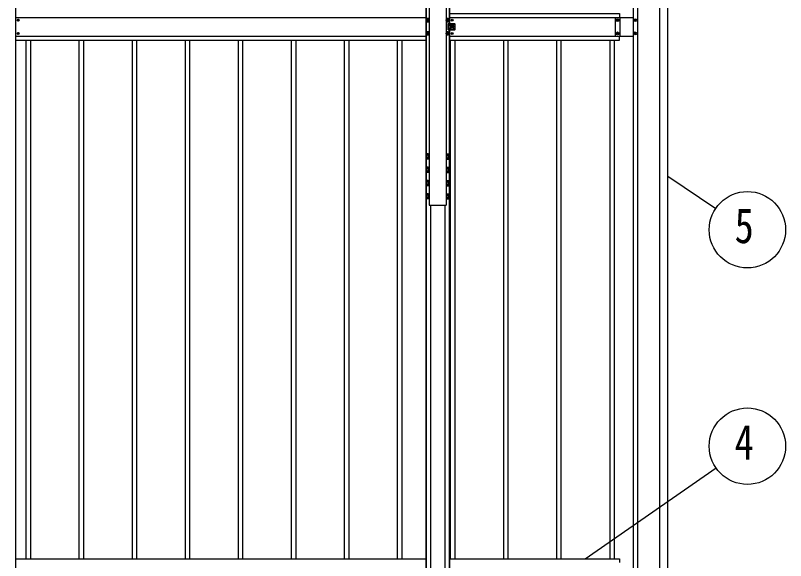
# Model space of a CAD drawing. Units: millimetres, scale not verified. Extents: x -16820 to 16820, y -11880 to 11880.
# Drawn here: x -7867 to -4963, y -2192 to -138 of the extents above; entities that cross this region are included whole.
import ezdxf
from ezdxf.enums import TextEntityAlignment as Align

# ---------------------------------------------------------------- set-up
doc = ezdxf.new("R2010")
doc.units = ezdxf.units.MM
doc.header["$LTSCALE"] = 50
for name, color, linetype in [('0-4_YKK_13', 4, 'Continuous'), ('0-5_YKK_A1', 4, 'Continuous'), ('0-6_YKK_D', 6, 'Continuous')]:
    doc.layers.add(name, color=color, linetype=linetype)
doc.styles.add('ＭＳ ゴシック', font='')
doc.styles.get('ＭＳ ゴシック').set_extended_font_data('MS Gothic')

msp = doc.modelspace()

# ---------------------------------------------------------------- linework, layer by layer
at = {"layer": '0-4_YKK_13'}
for p, q in [((-7856.51, -154.64), (-7856.51, -153.82)), ((-6314.2, -155.12), (-6314.92, -155.12)), ((-6309.64, -156.63), (-6308.92, -156.63)), ((-6240.2, -155.12), (-6240.92, -155.12)), ((-6235.64, -156.63), (-6234.92, -156.63)), ((-6234.92, -168.87), (-6221.88, -168.87)), ((-6234.92, -192.88), (-6234.92, -168.87)), ((-6233.42, -168.87), (-6233.42, -192.88)), ((-6229.92, -173.37), (-6229.92, -174.37)), ((-6227.92, -171.37), (-6215.92, -171.37)), ((-6226.42, -171.37), (-6226.42, -168.87)), ((-6225.42, -172.37), (-6225.42, -175.37)), ((-6220.96, -168.87), (-6210.92, -168.88)), ((-6219.51, -154.64), (-6219.51, -153.82)), ((-6213.92, -173.37), (-6213.92, -174.37)), ((-6208.92, -190.88), (-6208.92, -170.88)), ((-5597.4, -154.44), (-5597.4, -153.48)), ((-5531.4, -154.44), (-5531.4, -153.48)), ((-6234.92, -192.88), (-6221.88, -192.88)), ((-6229.92, -188.38), (-6229.92, -187.38)), ((-6215.92, -176.37), (-6227.92, -176.37)), ((-6215.92, -185.38), (-6227.92, -185.38)), ((-6227.92, -190.38), (-6215.92, -190.38)), ((-6226.42, -185.38), (-6226.42, -176.37)), ((-6226.42, -192.88), (-6226.42, -190.38)), ((-6225.42, -189.38), (-6225.42, -186.38)), ((-6220.96, -192.88), (-6210.92, -192.88)), ((-6219.51, -179.65), (-6219.51, -178.82)), ((-6213.92, -188.38), (-6213.92, -187.38)), ((-7856.51, -204.64), (-7856.51, -203.82)), ((-6314.2, -205.12), (-6314.92, -205.12)), ((-6309.64, -206.63), (-6308.92, -206.63)), ((-6240.2, -205.12), (-6240.92, -205.12)), ((-6235.64, -206.63), (-6234.92, -206.63)), ((-6219.51, -204.64), (-6219.51, -203.82)), ((-5597.4, -204.44), (-5597.4, -203.48)), ((-5531.4, -204.44), (-5531.4, -203.48)), ((-6317.32, -661.48), (-6316.56, -660.17)), ((-6317.32, -661.48), (-6317.32, -678.48)), ((-6310.32, -660.17), (-6316.56, -660.17)), ((-6310.32, -665.08), (-6316.56, -665.08)), ((-6310.32, -660.17), (-6310.32, -679.8)), ((-6308.52, -661.38), (-6310.32, -661.38)), ((-6239.52, -661.38), (-6241.32, -661.38)), ((-6239.52, -660.17), (-6233.28, -660.17)), ((-6239.52, -679.8), (-6239.52, -660.17)), ((-6239.52, -665.08), (-6233.28, -665.08)), ((-6232.52, -661.48), (-6233.28, -660.17)), ((-6232.52, -678.48), (-6232.52, -661.48)), ((-6317.32, -678.48), (-6316.56, -679.8)), ((-6310.32, -674.89), (-6316.56, -674.89)), ((-6310.32, -679.8), (-6316.56, -679.8)), ((-6310.32, -678.58), (-6308.52, -678.58)), ((-6241.32, -678.58), (-6239.52, -678.58)), ((-6239.52, -674.89), (-6233.28, -674.89)), ((-6239.52, -679.8), (-6233.28, -679.8)), ((-6232.52, -678.48), (-6233.28, -679.8)), ((-6317.32, -711.36), (-6316.56, -710.05)), ((-6317.32, -711.36), (-6317.32, -728.36)), ((-6310.32, -710.05), (-6316.56, -710.05)), ((-6310.32, -714.96), (-6316.56, -714.96)), ((-6310.32, -724.77), (-6316.56, -724.77)), ((-6310.32, -710.05), (-6310.32, -729.68)), ((-6308.52, -711.26), (-6310.32, -711.26)), ((-6239.52, -711.26), (-6241.32, -711.26)), ((-6239.52, -710.05), (-6233.28, -710.05)), ((-6239.52, -729.68), (-6239.52, -710.05)), ((-6239.52, -714.96), (-6233.28, -714.96)), ((-6239.52, -724.77), (-6233.28, -724.77)), ((-6232.52, -711.36), (-6233.28, -710.05)), ((-6232.52, -728.36), (-6232.52, -711.36)), ((-6317.32, -728.36), (-6316.56, -729.68)), ((-6310.32, -729.68), (-6316.56, -729.68)), ((-6310.32, -728.46), (-6308.52, -728.46)), ((-6241.32, -728.46), (-6239.52, -728.46)), ((-6239.52, -729.68), (-6233.28, -729.68)), ((-6232.52, -728.36), (-6233.28, -729.68)), ((-6317.32, -761.24), (-6316.56, -759.93)), ((-6317.32, -761.24), (-6317.32, -778.24)), ((-6317.32, -778.24), (-6316.56, -779.56)), ((-6310.32, -759.93), (-6316.56, -759.93)), ((-6310.32, -764.83), (-6316.56, -764.83)), ((-6310.32, -774.65), (-6316.56, -774.65)), ((-6310.32, -779.56), (-6316.56, -779.56)), ((-6310.32, -759.93), (-6310.32, -779.56)), ((-6308.52, -761.14), (-6310.32, -761.14)), ((-6310.32, -778.34), (-6308.52, -778.34)), ((-6239.52, -761.14), (-6241.32, -761.14)), ((-6241.32, -778.34), (-6239.52, -778.34)), ((-6239.52, -759.93), (-6233.28, -759.93)), ((-6239.52, -779.56), (-6239.52, -759.93)), ((-6239.52, -764.83), (-6233.28, -764.83)), ((-6239.52, -774.65), (-6233.28, -774.65)), ((-6239.52, -779.56), (-6233.28, -779.56)), ((-6232.52, -761.24), (-6233.28, -759.93)), ((-6232.52, -778.24), (-6233.28, -779.56)), ((-6232.52, -778.24), (-6232.52, -761.24)), ((-6317.32, -811.12), (-6316.56, -809.8)), ((-6317.32, -811.12), (-6317.32, -828.12)), ((-6310.32, -809.8), (-6316.56, -809.8)), ((-6310.32, -809.8), (-6310.32, -829.43)), ((-6308.52, -811.02), (-6310.32, -811.02)), ((-6239.52, -811.02), (-6241.32, -811.02)), ((-6239.52, -809.8), (-6233.28, -809.8)), ((-6239.52, -829.43), (-6239.52, -809.8)), ((-6232.52, -811.12), (-6233.28, -809.8)), ((-6232.52, -828.12), (-6232.52, -811.12)), ((-6317.32, -828.12), (-6316.56, -829.43)), ((-6310.32, -814.71), (-6316.56, -814.71)), ((-6310.32, -824.53), (-6316.56, -824.53)), ((-6310.32, -829.43), (-6316.56, -829.43)), ((-6310.32, -828.22), (-6308.52, -828.22)), ((-6241.32, -828.22), (-6239.52, -828.22)), ((-6239.52, -814.71), (-6233.28, -814.71)), ((-6239.52, -824.53), (-6233.28, -824.53)), ((-6239.52, -829.43), (-6233.28, -829.43)), ((-6232.52, -828.12), (-6233.28, -829.43))]:
    msp.add_line(p, q, dxfattribs=at)
for points in [[(-7858.15, -155.46), (-7858.97, -155.46), (-7858.97, -156.28), (-7858.15, -156.28)], [(-7856.51, -153.82), (-7857.33, -153.82), (-7857.33, -154.64)], [(-7857.33, -157.1), (-7857.33, -157.92), (-7856.51, -157.92), (-7856.51, -157.1)], [(-7855.69, -156.28), (-7854.87, -156.28), (-7854.87, -155.46), (-7855.69, -155.46)], [(-6314.92, -155.12), (-6314.92, -156.63), (-6314.2, -156.63)], [(-6311.16, -153.6), (-6311.16, -152.88), (-6312.68, -152.88), (-6312.68, -153.6)], [(-6312.68, -158.15), (-6312.68, -158.87), (-6311.16, -158.87), (-6311.16, -158.15)], [(-6308.92, -156.63), (-6308.92, -155.12), (-6309.64, -155.12)], [(-6240.92, -155.12), (-6240.92, -156.63), (-6240.2, -156.63)], [(-6237.16, -153.6), (-6237.16, -152.88), (-6238.68, -152.88), (-6238.68, -153.6)], [(-6238.68, -158.15), (-6238.68, -158.87), (-6237.16, -158.87), (-6237.16, -158.15)], [(-6234.92, -156.63), (-6234.92, -155.12), (-6235.64, -155.12)], [(-6221.15, -155.46), (-6221.97, -155.46), (-6221.97, -156.28), (-6221.15, -156.28)], [(-6219.51, -153.82), (-6220.33, -153.82), (-6220.33, -154.64)], [(-6220.33, -157.1), (-6220.33, -157.92), (-6219.51, -157.92), (-6219.51, -157.1)], [(-6218.69, -156.28), (-6217.87, -156.28), (-6217.87, -155.46), (-6218.69, -155.46)], [(-5598.36, -156.36), (-5599.32, -156.36), (-5599.32, -155.4), (-5598.36, -155.4)], [(-5597.4, -153.48), (-5596.44, -153.48), (-5596.44, -154.44)], [(-5596.44, -157.32), (-5596.44, -158.28), (-5597.4, -158.28), (-5597.4, -157.32)], [(-5595.48, -155.4), (-5594.52, -155.4), (-5594.52, -156.36), (-5595.48, -156.36)], [(-5532.36, -156.36), (-5533.32, -156.36), (-5533.32, -155.4), (-5532.36, -155.4)], [(-5531.4, -153.48), (-5530.44, -153.48), (-5530.44, -154.44)], [(-5530.44, -157.32), (-5530.44, -158.28), (-5531.4, -158.28), (-5531.4, -157.32)], [(-5529.48, -155.4), (-5528.52, -155.4), (-5528.52, -156.36), (-5529.48, -156.36)], [(-6311.16, -203.6), (-6311.16, -202.88), (-6312.68, -202.88), (-6312.68, -203.6)], [(-6237.16, -203.6), (-6237.16, -202.88), (-6238.68, -202.88), (-6238.68, -203.6)], [(-6221.15, -180.47), (-6221.97, -180.47), (-6221.97, -181.28), (-6221.15, -181.28)], [(-6219.51, -178.82), (-6220.33, -178.82), (-6220.33, -179.65)], [(-6220.33, -182.1), (-6220.33, -182.92), (-6219.51, -182.92), (-6219.51, -182.1)], [(-6218.69, -181.28), (-6217.87, -181.28), (-6217.87, -180.47), (-6218.69, -180.47)], [(-7858.15, -205.46), (-7858.97, -205.46), (-7858.97, -206.28), (-7858.15, -206.28)], [(-7856.51, -203.82), (-7857.33, -203.82), (-7857.33, -204.64)], [(-7857.33, -207.1), (-7857.33, -207.92), (-7856.51, -207.92), (-7856.51, -207.1)], [(-7855.69, -206.28), (-7854.87, -206.28), (-7854.87, -205.46), (-7855.69, -205.46)], [(-6314.92, -205.12), (-6314.92, -206.63), (-6314.2, -206.63)], [(-6312.68, -208.15), (-6312.68, -208.87), (-6311.16, -208.87), (-6311.16, -208.15)], [(-6308.92, -206.63), (-6308.92, -205.12), (-6309.64, -205.12)], [(-6240.92, -205.12), (-6240.92, -206.63), (-6240.2, -206.63)], [(-6238.68, -208.15), (-6238.68, -208.87), (-6237.16, -208.87), (-6237.16, -208.15)], [(-6234.92, -206.63), (-6234.92, -205.12), (-6235.64, -205.12)], [(-6221.15, -205.46), (-6221.97, -205.46), (-6221.97, -206.28), (-6221.15, -206.28)], [(-6219.51, -203.82), (-6220.33, -203.82), (-6220.33, -204.64)], [(-6220.33, -207.1), (-6220.33, -207.92), (-6219.51, -207.92), (-6219.51, -207.1)], [(-6218.69, -206.28), (-6217.87, -206.28), (-6217.87, -205.46), (-6218.69, -205.46)], [(-5598.36, -206.36), (-5599.32, -206.36), (-5599.32, -205.4), (-5598.36, -205.4)], [(-5597.4, -203.48), (-5596.44, -203.48), (-5596.44, -204.44)], [(-5596.44, -207.32), (-5596.44, -208.28), (-5597.4, -208.28), (-5597.4, -207.32)], [(-5595.48, -205.4), (-5594.52, -205.4), (-5594.52, -206.36), (-5595.48, -206.36)], [(-5532.36, -206.36), (-5533.32, -206.36), (-5533.32, -205.4), (-5532.36, -205.4)], [(-5531.4, -203.48), (-5530.44, -203.48), (-5530.44, -204.44)], [(-5530.44, -207.32), (-5530.44, -208.28), (-5531.4, -208.28), (-5531.4, -207.32)], [(-5529.48, -205.4), (-5528.52, -205.4), (-5528.52, -206.36), (-5529.48, -206.36)]]:
    msp.add_lwpolyline(points, dxfattribs=at)
for points in [[(-6311.92, -150.1), (-6316.92, -152.99), (-6316.92, -158.76), (-6311.92, -161.65), (-6306.92, -158.76), (-6306.92, -152.99)], [(-6237.92, -150.1), (-6242.92, -152.99), (-6242.92, -158.76), (-6237.92, -161.65), (-6232.92, -158.76), (-6232.92, -152.99)], [(-6311.92, -200.1), (-6316.92, -202.99), (-6316.92, -208.76), (-6311.92, -211.65), (-6306.92, -208.76), (-6306.92, -202.99)], [(-6237.92, -200.1), (-6242.92, -202.99), (-6242.92, -208.76), (-6237.92, -211.65), (-6232.92, -208.76), (-6232.92, -202.99)], [(-6306.92, -680.98), (-6306.92, -658.98), (-6308.52, -658.98), (-6308.52, -680.98)], [(-6242.92, -658.98), (-6242.92, -680.98), (-6241.32, -680.98), (-6241.32, -658.98)], [(-6306.92, -730.86), (-6306.92, -708.86), (-6308.52, -708.86), (-6308.52, -730.86)], [(-6242.92, -708.86), (-6242.92, -730.86), (-6241.32, -730.86), (-6241.32, -708.86)], [(-6306.92, -780.74), (-6306.92, -758.74), (-6308.52, -758.74), (-6308.52, -780.74)], [(-6242.92, -758.74), (-6242.92, -780.74), (-6241.32, -780.74), (-6241.32, -758.74)], [(-6306.92, -830.62), (-6306.92, -808.62), (-6308.52, -808.62), (-6308.52, -830.62)], [(-6242.92, -808.62), (-6242.92, -830.62), (-6241.32, -830.62), (-6241.32, -808.62)]]:
    msp.add_lwpolyline(points, close=True, dxfattribs=at)
for centre, radius in [((-7856.92, -155.87), 3.75), ((-6311.92, -155.88), 5), ((-6237.92, -155.88), 5), ((-6219.92, -155.87), 3.75), ((-5596.92, -155.88), 5.3), ((-5530.92, -155.88), 5.3), ((-7856.92, -205.87), 3.75), ((-6311.92, -205.87), 5), ((-6237.92, -205.87), 5), ((-6219.92, -180.87), 3.75), ((-6219.92, -205.87), 3.75), ((-6212.92, -180.87), 1.65), ((-5596.92, -205.88), 5.3), ((-5530.92, -205.88), 5.3)]:
    msp.add_circle(centre, radius, dxfattribs=at)
for centre, radius, start, end in [((-7858.15, -154.64), 0.82, 270, 0), ((-7858.15, -157.1), 0.82, 0, 90), ((-7855.69, -154.64), 0.82, 180, 270), ((-7855.69, -157.1), 0.82, 90, 180), ((-6311.92, -155.88), 6.25, 36.8699, 323.1301), ((-6311.92, -155.88), 5.58, 153.74848, 206.25152), ((-6311.92, -155.88), 5.58, 93.74848, 146.25152), ((-6311.92, -155.88), 5.58, 213.74848, 266.25152), ((-6314.2, -153.6), 1.52, 270, 0), ((-6314.2, -158.15), 1.52, 0, 90), ((-6311.92, -155.88), 5.58, 33.74848, 86.25152), ((-6311.92, -155.88), 5.58, 273.74848, 326.25152), ((-6309.64, -153.6), 1.52, 180, 270), ((-6309.64, -158.15), 1.52, 90, 180), ((-6237.92, -155.88), 6.25, 216.8699, 143.1301), ((-6237.92, -155.88), 5.58, 93.74848, 146.25152), ((-6237.92, -155.88), 5.58, 213.74848, 266.25152), ((-6240.2, -153.6), 1.52, 270, 0), ((-6240.2, -158.15), 1.52, 0, 90), ((-6237.92, -155.88), 5.58, 33.74848, 86.25152), ((-6237.92, -155.88), 5.58, 273.74848, 326.25152), ((-6235.64, -153.6), 1.52, 180, 270), ((-6235.64, -158.15), 1.52, 90, 180), ((-6237.92, -155.88), 5.58, 333.74848, 26.25152), ((-6227.92, -173.37), 2, 90, 180), ((-6226.42, -172.37), 1, 0, 90), ((-6221.42, -168.68), 0.5, 203.57818, 336.42182), ((-6221.15, -154.64), 0.82, 270, 0), ((-6221.15, -157.1), 0.82, 0, 90), ((-6218.69, -154.64), 0.82, 180, 270), ((-6218.69, -157.1), 0.82, 90, 180), ((-6215.92, -173.37), 2, 0, 90), ((-6210.92, -170.88), 2, 0, 90), ((-5598.36, -154.44), 0.96, 270, 0), ((-5598.36, -157.32), 0.96, 0, 90), ((-5595.48, -154.44), 0.96, 180, 270), ((-5595.48, -157.32), 0.96, 90, 180), ((-5532.36, -154.44), 0.96, 270, 0), ((-5532.36, -157.32), 0.96, 0, 90), ((-5529.48, -154.44), 0.96, 180, 270), ((-5529.48, -157.32), 0.96, 90, 180), ((-6311.92, -205.87), 6.25, 36.8699, 323.1301), ((-6311.92, -205.87), 5.58, 93.74848, 146.25152), ((-6311.92, -205.87), 5.58, 33.74848, 86.25152), ((-6237.92, -205.87), 6.25, 216.8699, 143.1301), ((-6237.92, -205.87), 5.58, 93.74848, 146.25152), ((-6237.92, -205.87), 5.58, 33.74848, 86.25152), ((-6227.92, -174.37), 2, 180, 270), ((-6227.92, -187.38), 2, 90, 180), ((-6227.92, -188.38), 2, 180, 270), ((-6226.42, -175.37), 1, 270, 0), ((-6226.42, -186.38), 1, 0, 90), ((-6226.42, -189.38), 1, 270, 0), ((-6221.42, -193.07), 0.5, 23.57818, 156.42182), ((-6221.15, -179.65), 0.82, 270, 0), ((-6221.15, -182.1), 0.82, 0, 90), ((-6218.69, -179.65), 0.82, 180, 270), ((-6218.69, -182.1), 0.82, 90, 180), ((-6215.92, -174.37), 2, 270, 0), ((-6215.92, -187.38), 2, 0, 90), ((-6215.92, -188.38), 2, 270, 0), ((-6210.92, -190.88), 2, 270, 0), ((-7858.15, -204.64), 0.82, 270, 0), ((-7858.15, -207.1), 0.82, 0, 90), ((-7855.69, -204.64), 0.82, 180, 270), ((-7855.69, -207.1), 0.82, 90, 180), ((-6311.92, -205.87), 5.58, 153.74848, 206.25152), ((-6311.92, -205.87), 5.58, 213.74848, 266.25152), ((-6314.2, -203.6), 1.52, 270, 0), ((-6314.2, -208.15), 1.52, 0, 90), ((-6311.92, -205.87), 5.58, 273.74848, 326.25152), ((-6309.64, -203.6), 1.52, 180, 270), ((-6309.64, -208.15), 1.52, 90, 180), ((-6237.92, -205.87), 5.58, 213.74848, 266.25152), ((-6240.2, -203.6), 1.52, 270, 0), ((-6240.2, -208.15), 1.52, 0, 90), ((-6237.92, -205.87), 5.58, 273.74848, 326.25152), ((-6235.64, -203.6), 1.52, 180, 270), ((-6235.64, -208.15), 1.52, 90, 180), ((-6237.92, -205.87), 5.58, 333.74848, 26.25152), ((-6221.15, -204.64), 0.82, 270, 0), ((-6221.15, -207.1), 0.82, 0, 90), ((-6218.69, -204.64), 0.82, 180, 270), ((-6218.69, -207.1), 0.82, 90, 180), ((-5598.36, -204.44), 0.96, 270, 0), ((-5598.36, -207.32), 0.96, 0, 90), ((-5595.48, -204.44), 0.96, 180, 270), ((-5595.48, -207.32), 0.96, 90, 180), ((-5532.36, -204.44), 0.96, 270, 0), ((-5532.36, -207.32), 0.96, 0, 90), ((-5529.48, -204.44), 0.96, 180, 270), ((-5529.48, -207.32), 0.96, 90, 180), ((-6312.98, -662.62), 4.34, 145.61575, 214.38425), ((-6301.08, -669.98), 16.24, 162.41205, 197.58795), ((-6236.87, -662.62), 4.34, 325.61575, 34.38425), ((-6248.76, -669.98), 16.24, 342.41205, 17.58795), ((-6312.98, -677.35), 4.34, 145.61575, 214.38425), ((-6236.87, -677.35), 4.34, 325.61575, 34.38425), ((-6312.98, -712.5), 4.34, 145.61575, 214.38425), ((-6301.08, -719.86), 16.24, 162.41205, 197.58795), ((-6312.98, -727.22), 4.34, 145.61575, 214.38425), ((-6236.87, -712.5), 4.34, 325.61575, 34.38425), ((-6248.76, -719.86), 16.24, 342.41205, 17.58795), ((-6236.87, -727.22), 4.34, 325.61575, 34.38425), ((-6312.98, -762.38), 4.34, 145.61575, 214.38425), ((-6301.08, -769.74), 16.24, 162.41205, 197.58795), ((-6312.98, -777.1), 4.34, 145.61575, 214.38425), ((-6236.87, -762.38), 4.34, 325.61575, 34.38425), ((-6248.76, -769.74), 16.24, 342.41205, 17.58795), ((-6236.87, -777.1), 4.34, 325.61575, 34.38425), ((-6312.98, -812.26), 4.34, 145.61575, 214.38425), ((-6236.87, -812.26), 4.34, 325.61575, 34.38425), ((-6301.08, -819.62), 16.24, 162.41205, 197.58795), ((-6312.98, -826.98), 4.34, 145.61575, 214.38425), ((-6248.76, -819.62), 16.24, 342.41205, 17.58795), ((-6236.87, -826.98), 4.34, 325.61575, 34.38425)]:
    msp.add_arc(centre, radius, start, end, dxfattribs=at)
at = {"layer": '0-5_YKK_A1'}
for p, q in [((-7866.92, 2412), (-7866.92, -2378.02)), ((-6319.92, 2412), (-6319.92, -2378.02)), ((-6318.72, 2412), (-6318.72, -2378.02)), ((-6306.92, 2412), (-6306.92, -852.89)), ((-6242.92, 2412), (-6242.92, -852.89)), ((-5436.92, -2779.5), (-5436.92, 2417.76)), ((-5406.92, -2778.31), (-5406.92, 2416.56)), ((-5537.92, 2383.25), (-5537.92, -2745)), ((-5521.92, 2383.25), (-5521.92, -2745)), ((-6231.12, 1861.25), (-6231.12, -168.87)), ((-6229.92, 1861.25), (-6229.92, -168.87)), ((-7866.92, -145.88), (-6319.92, -145.87)), ((-6229.92, -145.87), (-5603.92, -145.87)), ((-5603.92, -216.38), (-5603.92, -145.38)), ((-5603.92, -145.38), (-5537.92, -145.38)), ((-5586.42, -216.38), (-5586.42, -145.38)), ((-6231.12, -192.88), (-6231.12, -2223)), ((-6229.92, -192.88), (-6229.92, -2223)), ((-7866.92, -215.88), (-6319.92, -215.88)), ((-7866.92, -230.88), (-6319.92, -230.88)), ((-7825.92, -2185), (-7825.92, -230.88)), ((-7808.92, -2185), (-7808.92, -230.88)), ((-7625.92, -2185), (-7625.92, -230.88)), ((-7608.92, -2185), (-7608.92, -230.88)), ((-7425.92, -2185), (-7425.92, -230.88)), ((-7408.92, -2185), (-7408.92, -230.88)), ((-7225.92, -2185), (-7225.92, -230.88)), ((-7208.92, -2185), (-7208.92, -230.88)), ((-7025.92, -2185), (-7025.92, -230.88)), ((-7008.92, -2185), (-7008.92, -230.88)), ((-6825.92, -2185), (-6825.92, -230.88)), ((-6808.92, -2185), (-6808.92, -230.88)), ((-6625.92, -2185), (-6625.92, -230.88)), ((-6608.92, -2185), (-6608.92, -230.88)), ((-6425.92, -2185), (-6425.92, -230.88)), ((-6408.92, -2185), (-6408.92, -230.88)), ((-6229.92, -215.88), (-5603.92, -215.88)), ((-6229.92, -230.88), (-5588.92, -230.88)), ((-6225.92, -2185), (-6225.92, -230.88)), ((-6208.92, -2185), (-6208.92, -230.88)), ((-6025.92, -2185), (-6025.92, -230.88)), ((-6008.92, -2185), (-6008.92, -230.88)), ((-5825.92, -2185), (-5825.92, -230.88)), ((-5808.92, -2185), (-5808.92, -230.88)), ((-5625.92, -230.88), (-5625.92, -2185)), ((-5608.92, -230.88), (-5608.92, -2185)), ((-5603.92, -216.38), (-5537.92, -216.38)), ((-5588.92, -230.88), (-5588.92, -216.38)), ((-6306.92, -852.89), (-6242.92, -852.89)), ((-6302.42, -852.89), (-6302.42, -2259.85)), ((-6247.42, -852.89), (-6247.42, -2259.85)), ((-7866.92, -2185), (-6319.92, -2185))]:
    msp.add_line(p, q, dxfattribs=at)
for points in [[(-6229.92, -130.88), (-5588.92, -130.88), (-5588.92, -145.38)], [(-6229.92, -2185), (-5588.92, -2185), (-5588.92, -2199.5)]]:
    msp.add_lwpolyline(points, dxfattribs=at)
at = {"layer": '0-6_YKK_D'}
for p, q in [((-5406.92, -743.19), (-5226.29, -865.07)), ((-5718.98, -2184.92), (-5225.29, -1842.94))]:
    msp.add_line(p, q, dxfattribs=at)
for centre in [(-5106.92, -945.62), (-5106.92, -1760.94)]:
    msp.add_circle(centre, 144, dxfattribs=at)

# ---------------------------------------------------------------- texts
at = {"layer": '0-6_YKK_D', "style": 'ＭＳ ゴシック', "width": 0.8}
for s, p in [('5', (-5154.92, -1035.62)), ('4', (-5154.92, -1850.94))]:
    msp.add_text(s, height=132, dxfattribs=at).set_placement(p, align=Align.BOTTOM_LEFT)

doc.saveas('drawing.dxf')
